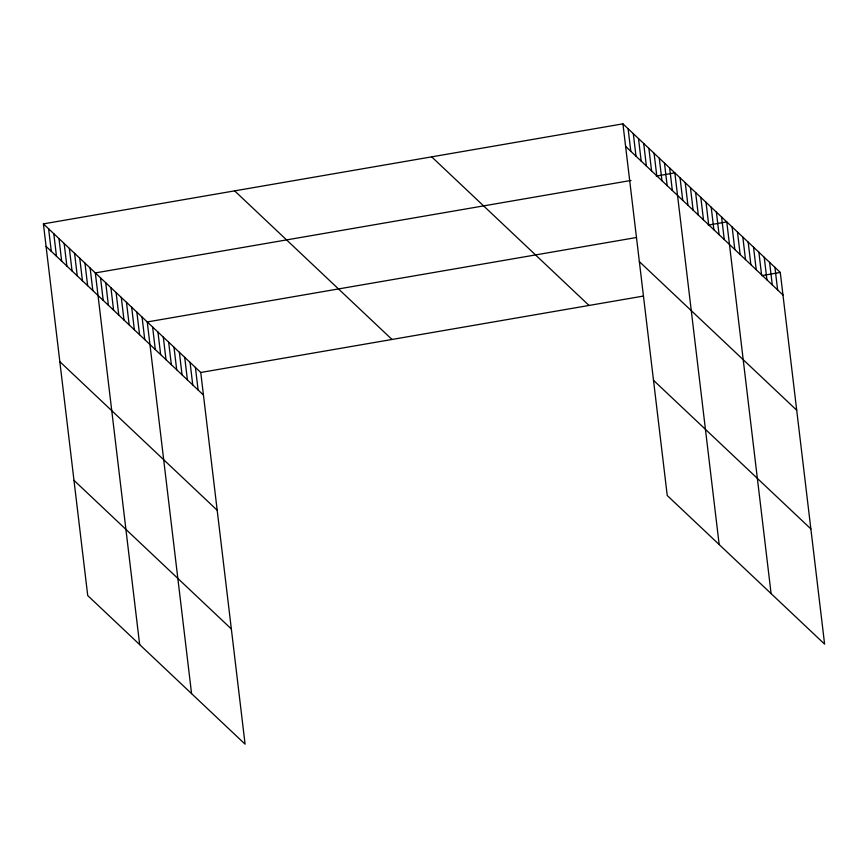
<?xml version="1.0" encoding="UTF-8"?>
<svg xmlns="http://www.w3.org/2000/svg" width="868" height="868" viewBox="0 0 868 868"><rect width="100%" height="100%" fill="white"/><g stroke="black" fill="none" stroke-linecap="round" stroke-linejoin="round"><path stroke-width="1.3" d="M43.4 223.879L200.758 372.481L245.08 744.158L87.722 595.567L43.4 223.879L622.92 123.842L780.278 272.433L824.6 644.121L667.242 495.519L622.92 123.842M631.025 180.446L95.328 272.921L139.65 644.599M656.251 176.085L674.848 172.873L719.171 544.561M636.472 237.506L147.256 321.952L191.578 693.64M708.18 225.127L726.776 221.915L771.099 593.593M200.758 372.481L643.492 296.053M761.692 275.644L780.278 272.433M625.611 146.399L782.969 294.99M639.347 261.615L796.705 410.206M431.678 156.858L589.036 305.449M653.506 380.314L810.864 528.905M234.642 190.873L392 339.464M46.091 246.436L203.448 395.038M59.827 361.652L217.184 510.243M73.986 480.351L231.344 628.953M774.929 267.387L777.62 289.945M769.58 262.331L772.27 284.888M764.231 257.275L766.921 279.832M758.882 252.23L761.572 274.787M753.533 247.174L756.223 269.731M748.183 242.118L750.863 264.675M742.824 237.072L745.514 259.63M737.475 232.016L740.165 254.574M732.125 226.96L734.816 249.528M721.59 217.011L724.27 239.568M716.393 212.107L719.084 234.664M711.196 207.202L713.887 229.76M706.01 202.298L708.7 224.855M700.812 197.394L703.503 219.951M695.626 192.49L698.306 215.047M690.429 187.586L693.12 210.143M685.232 182.681L687.923 205.239M680.045 177.777L682.736 200.334M669.662 167.969L672.342 190.537M664.465 163.065L667.156 185.633M659.268 158.171L661.958 180.728M654.081 153.267L656.772 175.824M648.884 148.363L651.575 170.92M643.698 143.459L646.378 166.016M638.501 138.554L641.192 161.112M633.304 133.65L635.994 156.207M628.117 128.746L630.808 151.303M195.408 367.424L198.099 389.982M190.059 362.368L192.75 384.925M184.71 357.323L187.401 379.88M179.361 352.267L182.052 374.824M174.001 347.211L176.692 369.768M168.652 342.166L171.343 364.723M163.303 337.109L165.994 359.667M157.954 332.053L160.645 354.621M152.605 327.008L155.296 349.565M142.059 317.048L144.75 339.605M136.873 312.144L139.564 334.701M131.676 307.239L134.366 329.797M126.489 302.335L129.18 324.892M121.292 297.431L123.983 319.999M116.095 292.527L118.786 315.095M110.909 287.634L113.6 310.191M105.712 282.729L108.402 305.286M100.525 277.825L103.216 300.382M90.131 268.017L92.822 290.574M84.945 263.113L87.635 285.67M79.748 258.208L82.438 280.765M74.561 253.304L77.252 275.861M69.364 248.4L72.055 270.957M64.167 243.496L66.858 266.053M58.981 238.591L61.671 261.149M53.783 233.687L56.474 256.244M48.597 228.783L51.288 251.34"/></g></svg>
